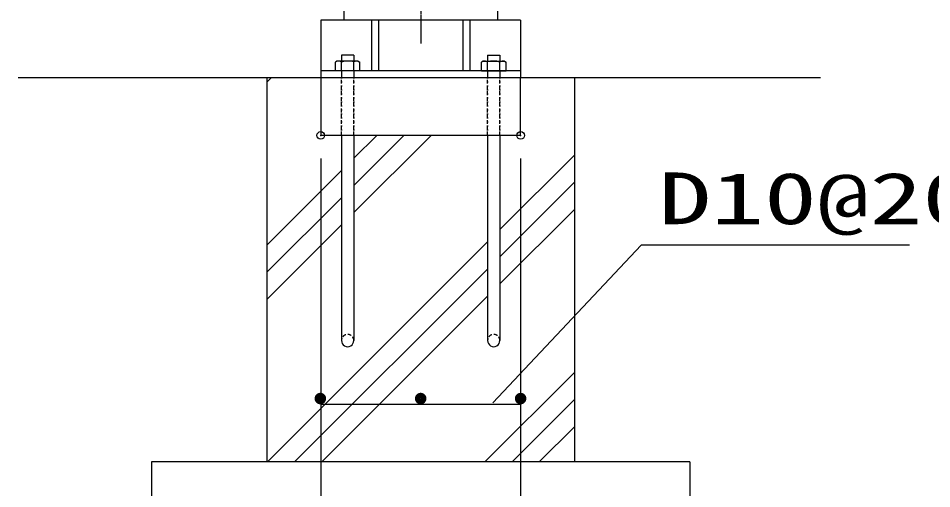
# Model space of a CAD drawing. Units: millimetres, scale not verified. Extents: x -5940 to 5940, y -4200 to 4200.
# Drawn here: x 3706 to 4895, y -1042 to -429 of the extents above; entities that cross this region are included whole.
import ezdxf
from ezdxf.enums import TextEntityAlignment as Align

# ---------------------------------------------------------------- set-up
doc = ezdxf.new("R2010")
doc.units = ezdxf.units.MM
doc.header["$LTSCALE"] = 20
doc.header["$PDMODE"] = 32
doc.header["$PDSIZE"] = 10
for name, pattern in [('USER1', [0.375, 0.25, -0.125]), ('USER2', [0.26, 0.01, -0.25]), ('USER3', [1.125, 0.75, -0.125, 0.125, -0.125])]:
    doc.linetypes.add(name, pattern=pattern)
for name, color, linetype, lineweight in [('0-0_0', 7, 'Continuous', 25), ('0-1_1', 7, 'Continuous', 25), ('0-4_2', 7, 'Continuous', 25)]:
    doc.layers.add(name, color=color, linetype=linetype, lineweight=lineweight)
doc.layers.add('0-5_DEFPOINTS', color=7, linetype='Continuous')
doc.styles.add('ＭＳ ゴシック', font='')
doc.styles.get('ＭＳ ゴシック').set_extended_font_data('MS Gothic')

msp = doc.modelspace()

# ---------------------------------------------------------------- linework, layer by layer
at = {"layer": '0-0_0', "color": 1}
for p, q in [((4099.8, -611.71), (4099.8, -1396.9)), ((4359.8, -611.71), (4359.8, -1396.9))]:
    msp.add_line(p, q, dxfattribs=at)
at = {"layer": '0-0_0'}
msp.add_lwpolyline([(4865.5, -724.47), (4516.59, -724.47), (4323.47, -929.9)], dxfattribs=at)
for points in [[(4091.8, -924.21), (4099.77, -916.72), (4099.06, -924.15)], [(4091.8, -924.21), (4098.83, -916.72), (4099.77, -916.72)], [(4091.8, -924.21), (4097.89, -916.84), (4098.83, -916.72)], [(4091.8, -924.21), (4096.98, -917.08), (4097.89, -916.84)], [(4091.8, -924.21), (4096.1, -917.42), (4096.98, -917.08)], [(4091.8, -924.21), (4095.28, -917.88), (4096.1, -917.42)], [(4091.8, -924.21), (4094.52, -918.43), (4095.28, -917.88)], [(4091.8, -924.21), (4093.83, -919.08), (4094.52, -918.43)], [(4091.8, -924.21), (4093.23, -919.8), (4093.83, -919.08)], [(4091.8, -924.21), (4092.73, -920.6), (4093.23, -919.8)], [(4091.8, -924.21), (4092.32, -921.45), (4092.73, -920.6)], [(4091.86, -923.27), (4092.32, -921.45), (4091.8, -924.21)], [(4091.8, -924.21), (4099.06, -924.15), (4099.05, -924.18)], [(4091.8, -924.21), (4099.05, -924.18), (4099.05, -924.21)], [(4096.98, -931.34), (4091.8, -924.21), (4099.05, -924.21)], [(4096.1, -931), (4091.8, -924.21), (4096.98, -931.34)], [(4095.28, -930.54), (4091.8, -924.21), (4096.1, -931)], [(4094.52, -929.99), (4091.8, -924.21), (4095.28, -930.54)], [(4093.83, -929.34), (4091.8, -924.21), (4094.52, -929.99)], [(4093.23, -928.62), (4091.8, -924.21), (4093.83, -929.34)], [(4092.73, -927.82), (4091.8, -924.21), (4093.23, -928.62)], [(4092.32, -926.97), (4091.8, -924.21), (4092.73, -927.82)], [(4092.03, -926.07), (4091.8, -924.21), (4092.32, -926.97)], [(4091.86, -925.15), (4091.8, -924.21), (4092.03, -926.07)], [(4091.86, -923.27), (4092.03, -922.34), (4092.32, -921.45)], [(4096.98, -931.34), (4099.05, -924.21), (4099.05, -924.24)], [(4096.98, -931.34), (4099.05, -924.24), (4099.06, -924.27)], [(4096.98, -931.34), (4099.06, -924.27), (4099.07, -924.3)], [(4096.98, -931.34), (4099.53, -924.3), (4097.89, -931.58)], [(4096.98, -931.34), (4099.52, -924.33), (4099.53, -924.3)], [(4096.98, -931.34), (4099.07, -924.3), (4099.08, -924.33)], [(4096.98, -931.34), (4099.5, -924.36), (4099.52, -924.33)], [(4096.98, -931.34), (4099.08, -924.33), (4099.1, -924.36)], [(4096.98, -931.34), (4099.48, -924.38), (4099.5, -924.36)], [(4096.98, -931.34), (4099.1, -924.36), (4099.12, -924.38)], [(4096.98, -931.34), (4099.46, -924.4), (4099.48, -924.38)], [(4096.98, -931.34), (4099.12, -924.38), (4099.14, -924.4)], [(4096.98, -931.34), (4099.43, -924.42), (4099.46, -924.4)], [(4096.98, -931.34), (4099.14, -924.4), (4099.16, -924.42)], [(4096.98, -931.34), (4099.4, -924.44), (4099.43, -924.42)], [(4096.98, -931.34), (4099.16, -924.42), (4099.19, -924.44)], [(4096.98, -931.34), (4099.38, -924.45), (4099.4, -924.44)], [(4096.98, -931.34), (4099.19, -924.44), (4099.22, -924.45)], [(4096.98, -931.34), (4099.34, -924.45), (4099.38, -924.45)], [(4096.98, -931.34), (4099.31, -924.46), (4099.34, -924.45)], [(4096.98, -931.34), (4099.25, -924.45), (4099.28, -924.46)], [(4096.98, -931.34), (4099.22, -924.45), (4099.25, -924.45)], [(4096.98, -931.34), (4099.28, -924.46), (4099.31, -924.46)], [(4097.89, -931.58), (4099.54, -924.27), (4098.83, -931.69)], [(4097.89, -931.58), (4099.53, -924.3), (4099.54, -924.27)], [(4098.83, -931.69), (4099.55, -924.24), (4099.77, -931.69)], [(4098.83, -931.69), (4099.54, -924.27), (4099.55, -924.24)], [(4099.06, -924.15), (4099.77, -916.72), (4099.07, -924.12)], [(4099.07, -924.12), (4099.77, -916.72), (4100.7, -916.84)], [(4099.07, -924.12), (4100.7, -916.84), (4099.08, -924.09)], [(4099.08, -924.09), (4100.7, -916.84), (4099.1, -924.06)], [(4099.1, -924.06), (4100.7, -916.84), (4099.12, -924.04)], [(4099.12, -924.04), (4100.7, -916.84), (4099.14, -924.02)], [(4099.14, -924.02), (4100.7, -916.84), (4099.16, -924)], [(4099.16, -924), (4100.7, -916.84), (4099.19, -923.98)], [(4099.19, -923.98), (4100.7, -916.84), (4099.22, -923.97)], [(4099.22, -923.97), (4100.7, -916.84), (4099.25, -923.96)], [(4099.25, -923.96), (4100.7, -916.84), (4099.28, -923.96)], [(4099.28, -923.96), (4100.7, -916.84), (4099.31, -923.96)], [(4099.31, -923.96), (4100.7, -916.84), (4099.34, -923.96)], [(4099.34, -923.96), (4100.7, -916.84), (4099.38, -923.97)], [(4099.38, -923.97), (4100.7, -916.84), (4099.4, -923.98)], [(4099.4, -923.98), (4100.7, -916.84), (4099.43, -924)], [(4099.43, -924), (4100.7, -916.84), (4099.46, -924.02)], [(4099.46, -924.02), (4100.7, -916.84), (4099.48, -924.04)], [(4099.48, -924.04), (4100.7, -916.84), (4099.5, -924.06)], [(4099.5, -924.06), (4100.7, -916.84), (4099.52, -924.09)], [(4099.52, -924.09), (4100.7, -916.84), (4099.53, -924.12)], [(4099.53, -924.12), (4100.7, -916.84), (4099.54, -924.15)], [(4099.54, -924.15), (4100.7, -916.84), (4099.55, -924.18)], [(4099.55, -924.21), (4100.7, -916.84), (4101.62, -917.08)], [(4099.55, -924.18), (4100.7, -916.84), (4099.55, -924.21)], [(4099.55, -924.21), (4101.62, -917.08), (4102.49, -917.42)], [(4099.55, -924.21), (4102.49, -917.42), (4103.32, -917.88)], [(4099.55, -924.21), (4103.32, -917.88), (4104.08, -918.43)], [(4099.55, -924.21), (4104.08, -918.43), (4104.77, -919.08)], [(4099.55, -924.21), (4104.77, -919.08), (4105.37, -919.8)], [(4099.55, -924.21), (4105.37, -919.8), (4105.87, -920.6)], [(4099.55, -924.21), (4105.87, -920.6), (4106.27, -921.45)], [(4099.55, -924.21), (4106.27, -921.45), (4106.56, -922.34)], [(4099.55, -924.21), (4106.56, -922.34), (4106.74, -923.27)], [(4099.55, -924.21), (4106.74, -923.27), (4106.8, -924.21)], [(4105.87, -927.82), (4099.55, -924.21), (4106.8, -924.21)], [(4105.37, -928.62), (4099.55, -924.21), (4105.87, -927.82)], [(4104.77, -929.34), (4099.55, -924.21), (4105.37, -928.62)], [(4104.08, -929.99), (4099.55, -924.21), (4104.77, -929.34)], [(4103.32, -930.54), (4099.55, -924.21), (4104.08, -929.99)], [(4102.49, -931), (4099.55, -924.21), (4103.32, -930.54)], [(4101.62, -931.34), (4099.55, -924.21), (4102.49, -931)], [(4100.7, -931.58), (4099.55, -924.21), (4101.62, -931.34)], [(4099.77, -931.69), (4099.55, -924.21), (4100.7, -931.58)], [(4099.77, -931.69), (4099.55, -924.24), (4099.55, -924.21)], [(4105.87, -927.82), (4106.8, -924.21), (4106.27, -926.97)], [(4106.27, -926.97), (4106.8, -924.21), (4106.74, -925.15)], [(4106.27, -926.97), (4106.74, -925.15), (4106.56, -926.07)], [(4222.3, -924.21), (4230.27, -916.72), (4229.56, -924.15)], [(4222.3, -924.21), (4229.33, -916.72), (4230.27, -916.72)], [(4222.3, -924.21), (4228.39, -916.84), (4229.33, -916.72)], [(4222.3, -924.21), (4227.48, -917.08), (4228.39, -916.84)], [(4222.3, -924.21), (4226.6, -917.42), (4227.48, -917.08)], [(4222.3, -924.21), (4225.78, -917.88), (4226.6, -917.42)], [(4222.3, -924.21), (4225.02, -918.43), (4225.78, -917.88)], [(4222.3, -924.21), (4224.33, -919.08), (4225.02, -918.43)], [(4222.3, -924.21), (4223.73, -919.8), (4224.33, -919.08)], [(4222.3, -924.21), (4223.23, -920.6), (4223.73, -919.8)], [(4222.3, -924.21), (4222.82, -921.45), (4223.23, -920.6)], [(4222.36, -923.27), (4222.82, -921.45), (4222.3, -924.21)], [(4222.3, -924.21), (4229.56, -924.15), (4229.55, -924.18)], [(4222.3, -924.21), (4229.55, -924.18), (4229.55, -924.21)], [(4227.48, -931.34), (4222.3, -924.21), (4229.55, -924.21)], [(4226.6, -931), (4222.3, -924.21), (4227.48, -931.34)], [(4225.78, -930.54), (4222.3, -924.21), (4226.6, -931)], [(4225.02, -929.99), (4222.3, -924.21), (4225.78, -930.54)], [(4224.33, -929.34), (4222.3, -924.21), (4225.02, -929.99)], [(4223.73, -928.62), (4222.3, -924.21), (4224.33, -929.34)], [(4223.23, -927.82), (4222.3, -924.21), (4223.73, -928.62)], [(4222.82, -926.97), (4222.3, -924.21), (4223.23, -927.82)], [(4222.53, -926.07), (4222.3, -924.21), (4222.82, -926.97)], [(4222.36, -925.15), (4222.3, -924.21), (4222.53, -926.07)], [(4222.36, -923.27), (4222.53, -922.34), (4222.82, -921.45)], [(4227.48, -931.34), (4229.55, -924.21), (4229.55, -924.24)], [(4227.48, -931.34), (4229.55, -924.24), (4229.56, -924.27)], [(4227.48, -931.34), (4229.56, -924.27), (4229.57, -924.3)], [(4227.48, -931.34), (4229.57, -924.3), (4229.58, -924.33)], [(4227.48, -931.34), (4229.58, -924.33), (4229.6, -924.36)], [(4227.48, -931.34), (4229.6, -924.36), (4229.62, -924.38)], [(4227.48, -931.34), (4229.62, -924.38), (4229.64, -924.4)], [(4227.48, -931.34), (4229.96, -924.4), (4228.39, -931.58)], [(4227.48, -931.34), (4229.93, -924.42), (4229.96, -924.4)], [(4227.48, -931.34), (4229.64, -924.4), (4229.66, -924.42)], [(4227.48, -931.34), (4229.9, -924.44), (4229.93, -924.42)], [(4227.48, -931.34), (4229.66, -924.42), (4229.69, -924.44)], [(4227.48, -931.34), (4229.88, -924.45), (4229.9, -924.44)], [(4227.48, -931.34), (4229.69, -924.44), (4229.72, -924.45)], [(4227.48, -931.34), (4229.84, -924.45), (4229.88, -924.45)], [(4227.48, -931.34), (4229.81, -924.46), (4229.84, -924.45)], [(4227.48, -931.34), (4229.75, -924.45), (4229.78, -924.46)], [(4227.48, -931.34), (4229.72, -924.45), (4229.75, -924.45)], [(4227.48, -931.34), (4229.78, -924.46), (4229.81, -924.46)], [(4228.39, -931.58), (4230.04, -924.27), (4229.33, -931.69)], [(4228.39, -931.58), (4230.03, -924.3), (4230.04, -924.27)], [(4228.39, -931.58), (4230.02, -924.33), (4230.03, -924.3)], [(4228.39, -931.58), (4230, -924.36), (4230.02, -924.33)], [(4228.39, -931.58), (4229.98, -924.38), (4230, -924.36)], [(4228.39, -931.58), (4229.96, -924.4), (4229.98, -924.38)], [(4229.33, -931.69), (4230.05, -924.24), (4230.27, -931.69)], [(4229.33, -931.69), (4230.04, -924.27), (4230.05, -924.24)], [(4229.56, -924.15), (4230.27, -916.72), (4229.57, -924.12)], [(4229.57, -924.12), (4230.27, -916.72), (4229.58, -924.09)], [(4229.58, -924.09), (4230.27, -916.72), (4229.6, -924.06)], [(4229.6, -924.06), (4230.27, -916.72), (4229.62, -924.04)], [(4229.62, -924.04), (4230.27, -916.72), (4229.64, -924.02)], [(4229.64, -924.02), (4230.27, -916.72), (4231.2, -916.84)], [(4229.64, -924.02), (4231.2, -916.84), (4229.66, -924)], [(4229.66, -924), (4231.2, -916.84), (4229.69, -923.98)], [(4229.69, -923.98), (4231.2, -916.84), (4229.72, -923.97)], [(4229.72, -923.97), (4231.2, -916.84), (4229.75, -923.96)], [(4229.75, -923.96), (4231.2, -916.84), (4229.78, -923.96)], [(4229.78, -923.96), (4231.2, -916.84), (4229.81, -923.96)], [(4229.81, -923.96), (4231.2, -916.84), (4229.84, -923.96)], [(4229.84, -923.96), (4231.2, -916.84), (4229.88, -923.97)], [(4229.88, -923.97), (4231.2, -916.84), (4229.9, -923.98)], [(4229.9, -923.98), (4231.2, -916.84), (4229.93, -924)], [(4229.93, -924), (4231.2, -916.84), (4229.96, -924.02)], [(4229.96, -924.02), (4231.2, -916.84), (4229.98, -924.04)], [(4229.98, -924.04), (4231.2, -916.84), (4230, -924.06)], [(4230, -924.06), (4231.2, -916.84), (4230.02, -924.09)], [(4230.02, -924.09), (4231.2, -916.84), (4230.03, -924.12)], [(4230.03, -924.12), (4231.2, -916.84), (4230.04, -924.15)], [(4230.04, -924.15), (4231.2, -916.84), (4230.05, -924.18)], [(4230.05, -924.21), (4231.2, -916.84), (4232.12, -917.08)], [(4230.05, -924.18), (4231.2, -916.84), (4230.05, -924.21)], [(4230.05, -924.21), (4232.12, -917.08), (4232.99, -917.42)], [(4230.05, -924.21), (4232.99, -917.42), (4233.82, -917.88)], [(4230.05, -924.21), (4233.82, -917.88), (4234.58, -918.43)], [(4230.05, -924.21), (4234.58, -918.43), (4235.27, -919.08)], [(4230.05, -924.21), (4235.27, -919.08), (4235.87, -919.8)], [(4230.05, -924.21), (4235.87, -919.8), (4236.37, -920.6)], [(4230.05, -924.21), (4236.37, -920.6), (4236.77, -921.45)], [(4230.05, -924.21), (4236.77, -921.45), (4237.06, -922.34)], [(4230.05, -924.21), (4237.06, -922.34), (4237.24, -923.27)], [(4230.05, -924.21), (4237.24, -923.27), (4237.3, -924.21)], [(4236.37, -927.82), (4230.05, -924.21), (4237.3, -924.21)], [(4235.87, -928.62), (4230.05, -924.21), (4236.37, -927.82)], [(4235.27, -929.34), (4230.05, -924.21), (4235.87, -928.62)], [(4234.58, -929.99), (4230.05, -924.21), (4235.27, -929.34)], [(4233.82, -930.54), (4230.05, -924.21), (4234.58, -929.99)], [(4232.99, -931), (4230.05, -924.21), (4233.82, -930.54)], [(4232.12, -931.34), (4230.05, -924.21), (4232.99, -931)], [(4231.2, -931.58), (4230.05, -924.21), (4232.12, -931.34)], [(4230.27, -931.69), (4230.05, -924.21), (4231.2, -931.58)], [(4230.27, -931.69), (4230.05, -924.24), (4230.05, -924.21)], [(4236.37, -927.82), (4237.3, -924.21), (4236.77, -926.97)], [(4236.77, -926.97), (4237.3, -924.21), (4237.24, -925.15)], [(4236.77, -926.97), (4237.24, -925.15), (4237.06, -926.07)], [(4352.3, -924.21), (4360.27, -916.72), (4359.56, -924.15)], [(4352.3, -924.21), (4359.33, -916.72), (4360.27, -916.72)], [(4352.3, -924.21), (4358.39, -916.84), (4359.33, -916.72)], [(4352.3, -924.21), (4357.48, -917.08), (4358.39, -916.84)], [(4352.3, -924.21), (4356.6, -917.42), (4357.48, -917.08)], [(4352.3, -924.21), (4355.78, -917.88), (4356.6, -917.42)], [(4352.3, -924.21), (4355.02, -918.43), (4355.78, -917.88)], [(4352.3, -924.21), (4354.33, -919.08), (4355.02, -918.43)], [(4352.3, -924.21), (4353.73, -919.8), (4354.33, -919.08)], [(4352.3, -924.21), (4353.22, -920.6), (4353.73, -919.8)], [(4352.3, -924.21), (4352.82, -921.45), (4353.22, -920.6)], [(4352.36, -923.27), (4352.82, -921.45), (4352.3, -924.21)], [(4352.3, -924.21), (4359.56, -924.15), (4359.55, -924.18)], [(4352.3, -924.21), (4359.55, -924.18), (4359.55, -924.21)], [(4357.48, -931.34), (4352.3, -924.21), (4359.55, -924.21)], [(4356.6, -931), (4352.3, -924.21), (4357.48, -931.34)], [(4355.78, -930.54), (4352.3, -924.21), (4356.6, -931)], [(4355.02, -929.99), (4352.3, -924.21), (4355.78, -930.54)], [(4354.33, -929.34), (4352.3, -924.21), (4355.02, -929.99)], [(4353.73, -928.62), (4352.3, -924.21), (4354.33, -929.34)], [(4353.22, -927.82), (4352.3, -924.21), (4353.73, -928.62)], [(4352.82, -926.97), (4352.3, -924.21), (4353.22, -927.82)], [(4352.53, -926.07), (4352.3, -924.21), (4352.82, -926.97)], [(4352.36, -925.15), (4352.3, -924.21), (4352.53, -926.07)], [(4352.36, -923.27), (4352.53, -922.34), (4352.82, -921.45)], [(4357.48, -931.34), (4359.55, -924.21), (4359.55, -924.24)], [(4357.48, -931.34), (4359.55, -924.24), (4359.56, -924.27)], [(4357.48, -931.34), (4359.56, -924.27), (4359.56, -924.3)], [(4357.48, -931.34), (4359.56, -924.3), (4359.58, -924.33)], [(4357.48, -931.34), (4359.58, -924.33), (4359.6, -924.36)], [(4357.48, -931.34), (4359.6, -924.36), (4359.62, -924.38)], [(4357.48, -931.34), (4359.62, -924.38), (4359.64, -924.4)], [(4357.48, -931.34), (4359.64, -924.4), (4359.66, -924.42)], [(4357.48, -931.34), (4359.66, -924.42), (4359.69, -924.44)], [(4357.48, -931.34), (4359.9, -924.44), (4358.39, -931.58)], [(4357.48, -931.34), (4359.87, -924.45), (4359.9, -924.44)], [(4357.48, -931.34), (4359.69, -924.44), (4359.72, -924.45)], [(4357.48, -931.34), (4359.84, -924.45), (4359.87, -924.45)], [(4357.48, -931.34), (4359.81, -924.46), (4359.84, -924.45)], [(4357.48, -931.34), (4359.75, -924.45), (4359.78, -924.46)], [(4357.48, -931.34), (4359.72, -924.45), (4359.75, -924.45)], [(4357.48, -931.34), (4359.78, -924.46), (4359.81, -924.46)], [(4358.39, -931.58), (4360.04, -924.27), (4359.33, -931.69)], [(4358.39, -931.58), (4360.03, -924.3), (4360.04, -924.27)], [(4358.39, -931.58), (4360.02, -924.33), (4360.03, -924.3)], [(4358.39, -931.58), (4360, -924.36), (4360.02, -924.33)], [(4358.39, -931.58), (4359.98, -924.38), (4360, -924.36)], [(4358.39, -931.58), (4359.96, -924.4), (4359.98, -924.38)], [(4358.39, -931.58), (4359.93, -924.42), (4359.96, -924.4)], [(4358.39, -931.58), (4359.9, -924.44), (4359.93, -924.42)], [(4359.33, -931.69), (4360.05, -924.24), (4360.27, -931.69)], [(4359.33, -931.69), (4360.04, -924.27), (4360.05, -924.24)], [(4359.56, -924.12), (4360.27, -916.72), (4359.58, -924.09)], [(4359.56, -924.15), (4360.27, -916.72), (4359.56, -924.12)], [(4359.58, -924.09), (4360.27, -916.72), (4359.6, -924.06)], [(4359.6, -924.06), (4360.27, -916.72), (4359.62, -924.04)], [(4359.62, -924.04), (4360.27, -916.72), (4359.64, -924.02)], [(4359.64, -924.02), (4360.27, -916.72), (4359.66, -924)], [(4359.66, -924), (4360.27, -916.72), (4359.69, -923.98)], [(4359.69, -923.98), (4360.27, -916.72), (4361.2, -916.84)], [(4359.69, -923.98), (4361.2, -916.84), (4359.72, -923.97)], [(4359.72, -923.97), (4361.2, -916.84), (4359.75, -923.96)], [(4359.75, -923.96), (4361.2, -916.84), (4359.78, -923.96)], [(4359.78, -923.96), (4361.2, -916.84), (4359.81, -923.96)], [(4359.81, -923.96), (4361.2, -916.84), (4359.84, -923.96)], [(4359.84, -923.96), (4361.2, -916.84), (4359.87, -923.97)], [(4359.87, -923.97), (4361.2, -916.84), (4359.9, -923.98)], [(4359.9, -923.98), (4361.2, -916.84), (4359.93, -924)], [(4359.93, -924), (4361.2, -916.84), (4359.96, -924.02)], [(4359.96, -924.02), (4361.2, -916.84), (4359.98, -924.04)], [(4359.98, -924.04), (4361.2, -916.84), (4360, -924.06)], [(4360, -924.06), (4361.2, -916.84), (4360.02, -924.09)], [(4360.02, -924.09), (4361.2, -916.84), (4360.03, -924.12)], [(4360.03, -924.12), (4361.2, -916.84), (4360.04, -924.15)], [(4360.04, -924.15), (4361.2, -916.84), (4360.05, -924.18)], [(4360.05, -924.21), (4361.2, -916.84), (4362.11, -917.08)], [(4360.05, -924.18), (4361.2, -916.84), (4360.05, -924.21)], [(4360.05, -924.21), (4362.11, -917.08), (4362.99, -917.42)], [(4360.05, -924.21), (4362.99, -917.42), (4363.82, -917.88)], [(4360.05, -924.21), (4363.82, -917.88), (4364.58, -918.43)], [(4360.05, -924.21), (4364.58, -918.43), (4365.26, -919.08)], [(4360.05, -924.21), (4365.26, -919.08), (4365.86, -919.8)], [(4360.05, -924.21), (4365.86, -919.8), (4366.37, -920.6)], [(4360.05, -924.21), (4366.37, -920.6), (4366.77, -921.45)], [(4360.05, -924.21), (4366.77, -921.45), (4367.06, -922.34)], [(4360.05, -924.21), (4367.06, -922.34), (4367.24, -923.27)], [(4360.05, -924.21), (4367.24, -923.27), (4367.3, -924.21)], [(4366.37, -927.82), (4360.05, -924.21), (4367.3, -924.21)], [(4365.86, -928.62), (4360.05, -924.21), (4366.37, -927.82)], [(4365.26, -929.34), (4360.05, -924.21), (4365.86, -928.62)], [(4364.58, -929.99), (4360.05, -924.21), (4365.26, -929.34)], [(4363.82, -930.54), (4360.05, -924.21), (4364.58, -929.99)], [(4362.99, -931), (4360.05, -924.21), (4363.82, -930.54)], [(4362.11, -931.34), (4360.05, -924.21), (4362.99, -931)], [(4361.2, -931.58), (4360.05, -924.21), (4362.11, -931.34)], [(4360.27, -931.69), (4360.05, -924.21), (4361.2, -931.58)], [(4360.27, -931.69), (4360.05, -924.24), (4360.05, -924.21)], [(4366.37, -927.82), (4367.3, -924.21), (4366.77, -926.97)], [(4366.77, -926.97), (4367.3, -924.21), (4367.24, -925.15)], [(4366.77, -926.97), (4367.24, -925.15), (4367.06, -926.07)]]:
    msp.add_solid(points, dxfattribs=at)
at = {"layer": '0-1_1'}
for p, q in [((4129.8, 1263.29), (4129.8, -431.71)), ((4329.8, 1263.29), (4329.8, -431.71)), ((4099.8, -431.71), (4099.8, -506.71)), ((4359.8, -431.71), (4099.8, -431.71)), ((4165.8, -431.71), (4165.8, -497.71)), ((4174.8, -431.71), (4174.8, -497.71)), ((4284.8, -431.71), (4284.8, -497.71)), ((4293.8, -431.71), (4293.8, -497.71)), ((4359.8, -431.71), (4359.8, -506.71)), ((4126.8, -477.4), (4126.8, -486.17)), ((4142.8, -477.4), (4126.8, -477.4)), ((4142.8, -477.4), (4142.8, -486.08)), ((4316.8, -477.4), (4316.8, -486.08)), ((4316.8, -477.4), (4332.79, -477.4)), ((4332.79, -477.4), (4332.79, -486.17)), ((4359.8, -497.71), (4099.8, -497.71)), ((4126.8, -497.71), (4126.8, -506.71)), ((4142.8, -497.71), (4142.8, -506.71)), ((4316.8, -497.71), (4316.8, -506.71)), ((4332.79, -497.71), (4332.79, -506.71)), ((4750.1, -506.71), (3706.33, -506.71)), ((4029.8, -506.71), (4029.8, -1006.71)), ((4099.8, -506.71), (4099.8, -581.71)), ((4359.8, -581.71), (4359.8, -506.71)), ((4429.8, -506.71), (4429.8, -1006.71)), ((4359.8, -581.71), (4099.8, -581.71)), ((4126.8, -581.71), (4126.8, -848.73)), ((4142.8, -581.71), (4142.8, -848.71)), ((4316.8, -581.71), (4316.8, -848.74)), ((4332.79, -581.71), (4332.8, -848.71)), ((4099.8, -931.71), (4359.8, -931.71)), ((3879.8, -1006.71), (3879.8, -1206.71)), ((4579.8, -1006.71), (3879.8, -1006.71)), ((4579.8, -1006.71), (4579.8, -1206.71))]:
    msp.add_line(p, q, dxfattribs=at)
at = {"layer": '0-1_1', "color": 4, "linetype": 'USER3'}
for p in [(4229.8, 1234.99), (4229.8, 40.54)]:
    msp.add_line(p, (4229.8, -462.06), dxfattribs=at)
at = {"layer": '0-1_1', "color": 4}
for p, q in [((4029.8, -512.36), (4035.44, -506.71)), ((4142.8, -682.2), (4243.29, -581.71)), ((4142.8, -646.84), (4207.93, -581.71)), ((4142.8, -611.49), (4172.58, -581.71)), ((4332.79, -704.33), (4429.8, -607.33)), ((4029.8, -724.49), (4126.8, -627.49)), ((4332.79, -739.69), (4429.8, -642.69)), ((4029.8, -759.84), (4126.8, -662.84)), ((4332.8, -775.05), (4429.8, -678.04)), ((4029.8, -795.2), (4126.8, -698.2)), ((4030.42, -1006.71), (4316.8, -720.33)), ((4065.78, -1006.71), (4316.8, -755.69)), ((4101.13, -1006.71), (4316.8, -791.04)), ((4313.26, -1006.71), (4429.8, -890.17)), ((4348.62, -1006.71), (4429.8, -925.53)), ((4383.97, -1006.71), (4429.8, -960.89))]:
    msp.add_line(p, q, dxfattribs=at)
at = {"layer": '0-1_1', "linetype": 'USER2'}
for p, q in [((4126.8, -506.71), (4126.8, -581.71)), ((4142.8, -506.71), (4142.8, -581.71)), ((4316.8, -506.71), (4316.8, -581.71)), ((4332.79, -506.71), (4332.79, -581.71))]:
    msp.add_line(p, q, dxfattribs=at)
at = {"layer": '0-1_1', "linetype": 'USER1'}
for p, q in [((4126.8, -581.71), (4126.8, -506.71)), ((4142.8, -581.71), (4142.8, -506.71)), ((4316.8, -581.71), (4316.8, -506.71)), ((4332.79, -581.71), (4332.79, -506.71))]:
    msp.add_line(p, q, dxfattribs=at)
for centre in [(4134.8, -848.71), (4324.8, -848.71)]:
    msp.add_arc(centre, 8, 0, 180.17964, dxfattribs=at)
at = {"layer": '0-1_1', "color": 4}
for centre in [(4134.8, -848.71), (4324.8, -848.71)]:
    msp.add_arc(centre, 8, 179.82036, 0, dxfattribs=at)
at = {"layer": '0-4_2'}
for p, q in [((4120.94, -484.91), (4118.8, -486.15)), ((4118.8, -497.71), (4118.8, -486.15)), ((4148.66, -484.91), (4120.94, -484.91)), ((4126.8, -497.71), (4126.8, -486.15)), ((4142.8, -497.71), (4142.8, -486.15)), ((4148.66, -484.91), (4150.8, -486.15)), ((4150.8, -497.71), (4150.8, -486.15)), ((4310.94, -484.91), (4308.8, -486.15)), ((4308.8, -497.71), (4308.8, -486.15)), ((4316.8, -497.71), (4316.8, -486.15)), ((4332.8, -497.71), (4332.8, -486.15)), ((4340.79, -497.71), (4340.79, -486.15)), ((4150.8, -497.71), (4118.8, -497.71)), ((4308.8, -497.71), (4340.79, -497.71))]:
    msp.add_line(p, q, dxfattribs=at)
msp.add_lwpolyline([(4310.94, -484.91), (4338.65, -484.91), (4340.79, -486.15)], dxfattribs=at)
for centre, radius, start, end in [((4120.94, -499.37), 14.44, 66.03703, 90), ((4134.96, -512.5), 27.56, 73.43373, 107.20451), ((4148.66, -499.37), 14.46, 90, 113.72018), ((4310.94, -499.37), 14.46, 66.2776, 90), ((4324.63, -512.5), 27.56, 72.79427, 106.56505), ((4338.65, -499.37), 14.44, 90, 113.96197)]:
    msp.add_arc(centre, radius, start, end, dxfattribs=at)
at = {"layer": '0-5_DEFPOINTS'}
for p in [(4099.8, -581.71), (4359.8, -581.71)]:
    msp.add_point(p, dxfattribs=at)

# ---------------------------------------------------------------- texts
at = {"layer": '0-0_0', "color": 3, "style": 'ＭＳ ゴシック', "width": 1.5}
msp.add_text('D10@200', height=67.3, dxfattribs=at).set_placement((4539.09, -717.43), align=Align.BOTTOM_LEFT)

doc.saveas('drawing.dxf')
